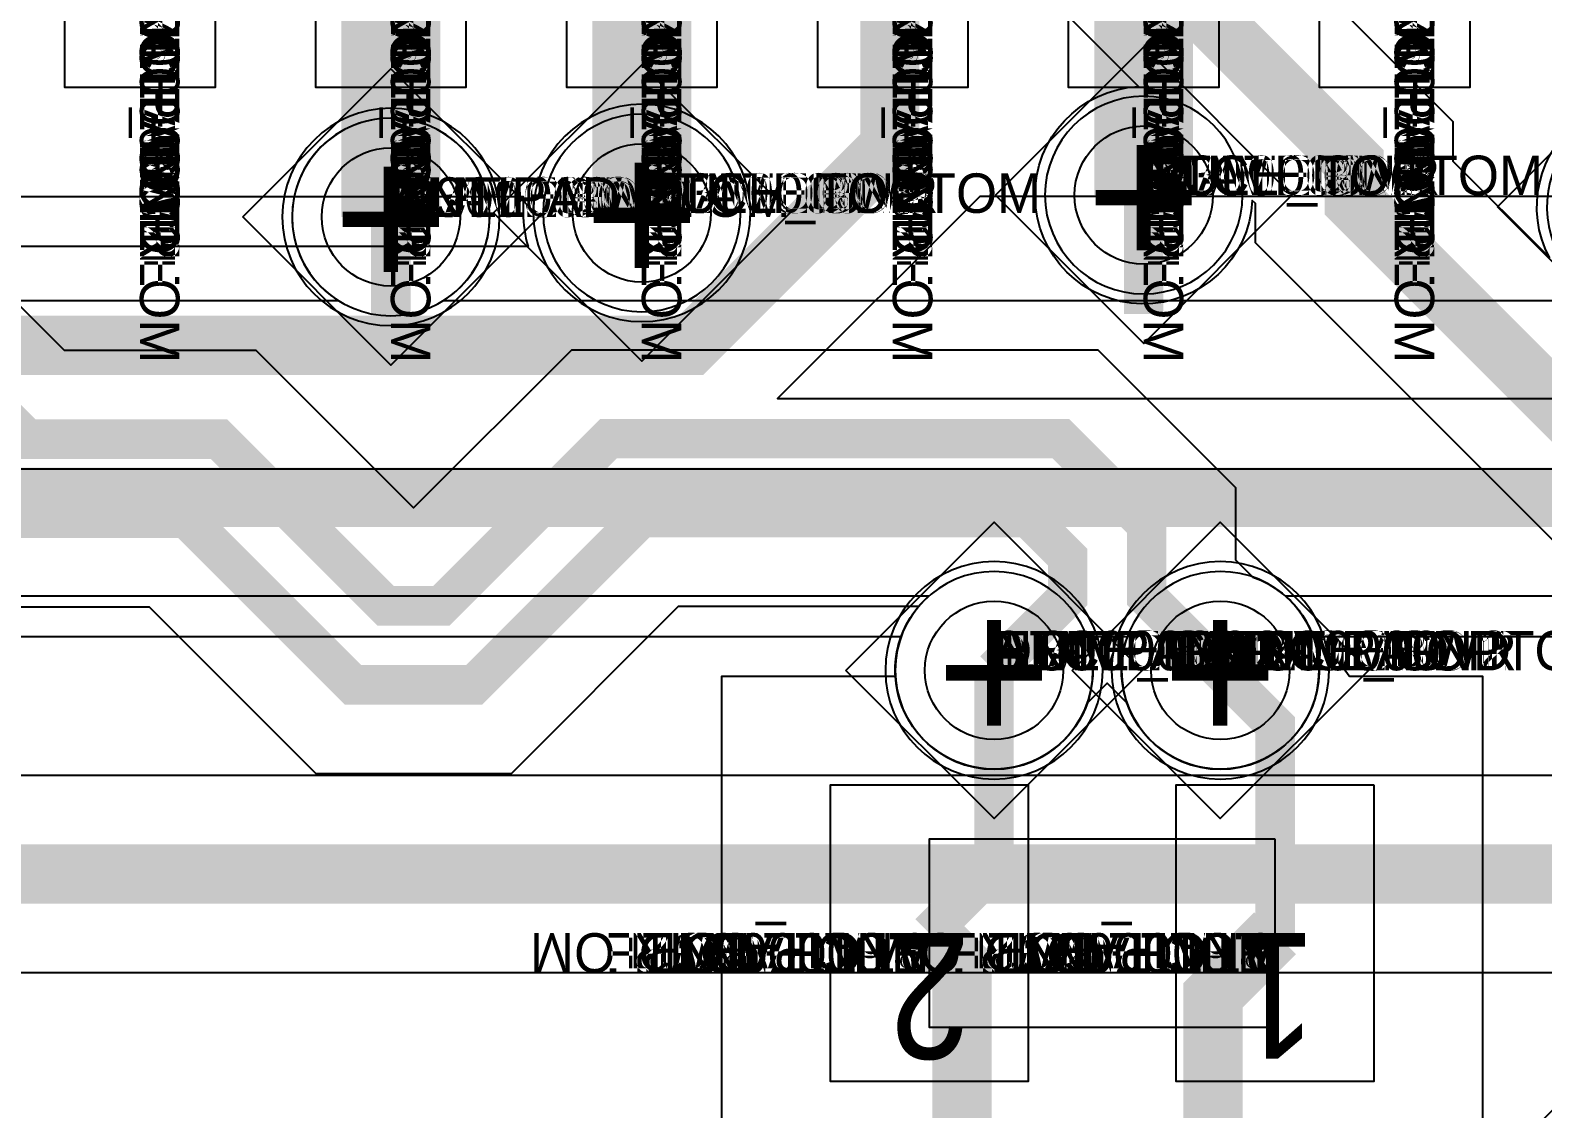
# Model space of a CAD drawing. Extents: x 0 to 323, y 0 to 320.
# Drawn here: x 44.51 to 52.17, y 211.92 to 217.37 of the extents above; entities that cross this region are included whole.
import ezdxf
from ezdxf.enums import TextEntityAlignment as Align

# ---------------------------------------------------------------- set-up
doc = ezdxf.new("R2010")
doc.units = 0
doc.header["$MEASUREMENT"] = 0
doc.layers.get('0').update_dxf_attribs({"linetype": 'CONTINUOUS'})
for name, color, linetype in [('CDN_FIGURES', 7, 'CONTINUOUS'), ('ETCH_BOTTOM', 7, 'CONTINUOUS'), ('ETCH_GND', 3, 'CONTINUOUS'), ('ETCH_INT1', 4, 'CONTINUOUS'), ('ETCH_INT2', 5, 'CONTINUOUS'), ('ETCH_PWR', 6, 'CONTINUOUS'), ('ETCH_TOP', 2, 'CONTINUOUS'), ('MANUFACTURING_NCLEGEND-1-6', 8, 'CONTINUOUS'), ('PACKAGE_GEOMETRY_ASSEMBLY_TOP', 11, 'CONTINUOUS'), ('PACKAGE_GEOMETRY_PIN_NUMBER', 9, 'CONTINUOUS')]:
    doc.layers.add(name, color=color, linetype=linetype)

# ---------------------------------------------------------------- blocks, each defined once
blk = doc.blocks.new('PAD_INFO')
for tag in ['SHAPE_TYPE', 'PAD_HEIGHT', 'PAD_LAYER', 'PAD_TYPE', 'PAD_WIDTH']:
    blk.add_attdef(tag, (0, 0), '', height=0.2)
at = {"flags": 2}
blk.add_attdef('CDN_TYPE', (0, 0), '', height=0.2, dxfattribs=at)
blk = doc.blocks.new('DRILL_INFO')
at = {"flags": 2}
blk.add_attdef('CDN_TYPE', (0, 0), '', height=0.2, dxfattribs=at)
for tag in ['FSHAPE', 'FCHAR', 'DRILL_HEIGHT', 'DIAMETER', 'PLATED', 'DRILL_WIDTH']:
    blk.add_attdef(tag, (0, 0), '', height=0.2)
blk = doc.blocks.new('VIA0700X0300')
at = {"layer": 'ETCH_BOTTOM'}
blk.add_circle((0, 0), 0.35, dxfattribs=at)
at = {"layer": 'ETCH_GND'}
blk.add_circle((0, 0), 0.35, dxfattribs=at)
at = {"layer": 'ETCH_INT1'}
blk.add_circle((0, 0), 0.35, dxfattribs=at)
at = {"layer": 'ETCH_INT2'}
blk.add_circle((0, 0), 0.35, dxfattribs=at)
at = {"layer": 'ETCH_PWR'}
blk.add_circle((0, 0), 0.35, dxfattribs=at)
at = {"layer": 'ETCH_TOP'}
blk.add_circle((0, 0), 0.35, dxfattribs=at)
ref = blk.add_blockref('PAD_INFO', (0, 0))
ref.add_attrib('PAD_LAYER', 'ETCH_TOP', (0, 0), dxfattribs={"height": 0.2})
ref.add_attrib('SHAPE_TYPE', 'NULL', (0, 0), dxfattribs={"height": 0.2})
ref.add_attrib('PAD_TYPE', 'ANTIPAD', (0, 0), dxfattribs={"height": 0.2})
ref.add_attrib('PAD_WIDTH', '0.000000', (0, 0), dxfattribs={"height": 0.2})
ref.add_attrib('PAD_HEIGHT', '0.000000', (0, 0), dxfattribs={"height": 0.2})
ref = blk.add_blockref('PAD_INFO', (0, 0))
ref.add_attrib('PAD_LAYER', 'ETCH_GND', (0, 0), dxfattribs={"height": 0.2})
ref.add_attrib('SHAPE_TYPE', 'NULL', (0, 0), dxfattribs={"height": 0.2})
ref.add_attrib('PAD_TYPE', 'ANTIPAD', (0, 0), dxfattribs={"height": 0.2})
ref.add_attrib('PAD_WIDTH', '0.000000', (0, 0), dxfattribs={"height": 0.2})
ref.add_attrib('PAD_HEIGHT', '0.000000', (0, 0), dxfattribs={"height": 0.2})
ref = blk.add_blockref('PAD_INFO', (0, 0))
ref.add_attrib('PAD_LAYER', 'ETCH_INT1', (0, 0), dxfattribs={"height": 0.2})
ref.add_attrib('SHAPE_TYPE', 'NULL', (0, 0), dxfattribs={"height": 0.2})
ref.add_attrib('PAD_TYPE', 'ANTIPAD', (0, 0), dxfattribs={"height": 0.2})
ref.add_attrib('PAD_WIDTH', '0.000000', (0, 0), dxfattribs={"height": 0.2})
ref.add_attrib('PAD_HEIGHT', '0.000000', (0, 0), dxfattribs={"height": 0.2})
ref = blk.add_blockref('PAD_INFO', (0, 0))
ref.add_attrib('PAD_LAYER', 'ETCH_INT2', (0, 0), dxfattribs={"height": 0.2})
ref.add_attrib('SHAPE_TYPE', 'NULL', (0, 0), dxfattribs={"height": 0.2})
ref.add_attrib('PAD_TYPE', 'ANTIPAD', (0, 0), dxfattribs={"height": 0.2})
ref.add_attrib('PAD_WIDTH', '0.000000', (0, 0), dxfattribs={"height": 0.2})
ref.add_attrib('PAD_HEIGHT', '0.000000', (0, 0), dxfattribs={"height": 0.2})
ref = blk.add_blockref('PAD_INFO', (0, 0))
ref.add_attrib('PAD_LAYER', 'ETCH_PWR', (0, 0), dxfattribs={"height": 0.2})
ref.add_attrib('SHAPE_TYPE', 'NULL', (0, 0), dxfattribs={"height": 0.2})
ref.add_attrib('PAD_TYPE', 'ANTIPAD', (0, 0), dxfattribs={"height": 0.2})
ref.add_attrib('PAD_WIDTH', '0.000000', (0, 0), dxfattribs={"height": 0.2})
ref.add_attrib('PAD_HEIGHT', '0.000000', (0, 0), dxfattribs={"height": 0.2})
ref = blk.add_blockref('PAD_INFO', (0, 0))
ref.add_attrib('PAD_LAYER', 'ETCH_BOTTOM', (0, 0), dxfattribs={"height": 0.2})
ref.add_attrib('SHAPE_TYPE', 'NULL', (0, 0), dxfattribs={"height": 0.2})
ref.add_attrib('PAD_TYPE', 'ANTIPAD', (0, 0), dxfattribs={"height": 0.2})
ref.add_attrib('PAD_WIDTH', '0.000000', (0, 0), dxfattribs={"height": 0.2})
ref.add_attrib('PAD_HEIGHT', '0.000000', (0, 0), dxfattribs={"height": 0.2})
ref = blk.add_blockref('PAD_INFO', (0, 0))
ref.add_attrib('PAD_LAYER', 'ETCH_TOP', (0, 0), dxfattribs={"height": 0.2})
ref.add_attrib('SHAPE_TYPE', 'NULL', (0, 0), dxfattribs={"height": 0.2})
ref.add_attrib('PAD_TYPE', 'THERMAL', (0, 0), dxfattribs={"height": 0.2})
ref.add_attrib('PAD_WIDTH', '0.000000', (0, 0), dxfattribs={"height": 0.2})
ref.add_attrib('PAD_HEIGHT', '0.000000', (0, 0), dxfattribs={"height": 0.2})
ref = blk.add_blockref('PAD_INFO', (0, 0))
ref.add_attrib('PAD_LAYER', 'ETCH_GND', (0, 0), dxfattribs={"height": 0.2})
ref.add_attrib('SHAPE_TYPE', 'NULL', (0, 0), dxfattribs={"height": 0.2})
ref.add_attrib('PAD_TYPE', 'THERMAL', (0, 0), dxfattribs={"height": 0.2})
ref.add_attrib('PAD_WIDTH', '0.000000', (0, 0), dxfattribs={"height": 0.2})
ref.add_attrib('PAD_HEIGHT', '0.000000', (0, 0), dxfattribs={"height": 0.2})
ref = blk.add_blockref('PAD_INFO', (0, 0))
ref.add_attrib('PAD_LAYER', 'ETCH_INT1', (0, 0), dxfattribs={"height": 0.2})
ref.add_attrib('SHAPE_TYPE', 'NULL', (0, 0), dxfattribs={"height": 0.2})
ref.add_attrib('PAD_TYPE', 'THERMAL', (0, 0), dxfattribs={"height": 0.2})
ref.add_attrib('PAD_WIDTH', '0.000000', (0, 0), dxfattribs={"height": 0.2})
ref.add_attrib('PAD_HEIGHT', '0.000000', (0, 0), dxfattribs={"height": 0.2})
ref = blk.add_blockref('PAD_INFO', (0, 0))
ref.add_attrib('PAD_LAYER', 'ETCH_INT2', (0, 0), dxfattribs={"height": 0.2})
ref.add_attrib('SHAPE_TYPE', 'NULL', (0, 0), dxfattribs={"height": 0.2})
ref.add_attrib('PAD_TYPE', 'THERMAL', (0, 0), dxfattribs={"height": 0.2})
ref.add_attrib('PAD_WIDTH', '0.000000', (0, 0), dxfattribs={"height": 0.2})
ref.add_attrib('PAD_HEIGHT', '0.000000', (0, 0), dxfattribs={"height": 0.2})
ref = blk.add_blockref('PAD_INFO', (0, 0))
ref.add_attrib('PAD_LAYER', 'ETCH_PWR', (0, 0), dxfattribs={"height": 0.2})
ref.add_attrib('SHAPE_TYPE', 'NULL', (0, 0), dxfattribs={"height": 0.2})
ref.add_attrib('PAD_TYPE', 'THERMAL', (0, 0), dxfattribs={"height": 0.2})
ref.add_attrib('PAD_WIDTH', '0.000000', (0, 0), dxfattribs={"height": 0.2})
ref.add_attrib('PAD_HEIGHT', '0.000000', (0, 0), dxfattribs={"height": 0.2})
ref = blk.add_blockref('PAD_INFO', (0, 0))
ref.add_attrib('PAD_LAYER', 'ETCH_BOTTOM', (0, 0), dxfattribs={"height": 0.2})
ref.add_attrib('SHAPE_TYPE', 'NULL', (0, 0), dxfattribs={"height": 0.2})
ref.add_attrib('PAD_TYPE', 'THERMAL', (0, 0), dxfattribs={"height": 0.2})
ref.add_attrib('PAD_WIDTH', '0.000000', (0, 0), dxfattribs={"height": 0.2})
ref.add_attrib('PAD_HEIGHT', '0.000000', (0, 0), dxfattribs={"height": 0.2})
ref = blk.add_blockref('PAD_INFO', (0, 0))
ref.add_attrib('PAD_LAYER', 'ETCH_TOP', (0, 0), dxfattribs={"height": 0.2})
ref.add_attrib('SHAPE_TYPE', 'CIRCLE', (0, 0), dxfattribs={"height": 0.2})
ref.add_attrib('PAD_TYPE', 'REGULAR', (0, 0), dxfattribs={"height": 0.2})
ref.add_attrib('PAD_WIDTH', '0.700000', (0, 0), dxfattribs={"height": 0.2})
ref.add_attrib('PAD_HEIGHT', '0.700000', (0, 0), dxfattribs={"height": 0.2})
ref = blk.add_blockref('PAD_INFO', (0, 0))
ref.add_attrib('PAD_LAYER', 'ETCH_GND', (0, 0), dxfattribs={"height": 0.2})
ref.add_attrib('SHAPE_TYPE', 'CIRCLE', (0, 0), dxfattribs={"height": 0.2})
ref.add_attrib('PAD_TYPE', 'REGULAR', (0, 0), dxfattribs={"height": 0.2})
ref.add_attrib('PAD_WIDTH', '0.700000', (0, 0), dxfattribs={"height": 0.2})
ref.add_attrib('PAD_HEIGHT', '0.700000', (0, 0), dxfattribs={"height": 0.2})
ref = blk.add_blockref('PAD_INFO', (0, 0))
ref.add_attrib('PAD_LAYER', 'ETCH_INT1', (0, 0), dxfattribs={"height": 0.2})
ref.add_attrib('SHAPE_TYPE', 'CIRCLE', (0, 0), dxfattribs={"height": 0.2})
ref.add_attrib('PAD_TYPE', 'REGULAR', (0, 0), dxfattribs={"height": 0.2})
ref.add_attrib('PAD_WIDTH', '0.700000', (0, 0), dxfattribs={"height": 0.2})
ref.add_attrib('PAD_HEIGHT', '0.700000', (0, 0), dxfattribs={"height": 0.2})
ref = blk.add_blockref('PAD_INFO', (0, 0))
ref.add_attrib('PAD_LAYER', 'ETCH_INT2', (0, 0), dxfattribs={"height": 0.2})
ref.add_attrib('SHAPE_TYPE', 'CIRCLE', (0, 0), dxfattribs={"height": 0.2})
ref.add_attrib('PAD_TYPE', 'REGULAR', (0, 0), dxfattribs={"height": 0.2})
ref.add_attrib('PAD_WIDTH', '0.700000', (0, 0), dxfattribs={"height": 0.2})
ref.add_attrib('PAD_HEIGHT', '0.700000', (0, 0), dxfattribs={"height": 0.2})
ref = blk.add_blockref('PAD_INFO', (0, 0))
ref.add_attrib('PAD_LAYER', 'ETCH_PWR', (0, 0), dxfattribs={"height": 0.2})
ref.add_attrib('SHAPE_TYPE', 'CIRCLE', (0, 0), dxfattribs={"height": 0.2})
ref.add_attrib('PAD_TYPE', 'REGULAR', (0, 0), dxfattribs={"height": 0.2})
ref.add_attrib('PAD_WIDTH', '0.700000', (0, 0), dxfattribs={"height": 0.2})
ref.add_attrib('PAD_HEIGHT', '0.700000', (0, 0), dxfattribs={"height": 0.2})
ref = blk.add_blockref('PAD_INFO', (0, 0))
ref.add_attrib('PAD_LAYER', 'ETCH_BOTTOM', (0, 0), dxfattribs={"height": 0.2})
ref.add_attrib('SHAPE_TYPE', 'CIRCLE', (0, 0), dxfattribs={"height": 0.2})
ref.add_attrib('PAD_TYPE', 'REGULAR', (0, 0), dxfattribs={"height": 0.2})
ref.add_attrib('PAD_WIDTH', '0.700000', (0, 0), dxfattribs={"height": 0.2})
ref.add_attrib('PAD_HEIGHT', '0.700000', (0, 0), dxfattribs={"height": 0.2})
ref = blk.add_blockref('DRILL_INFO', (0, 0))
ref.add_attrib('DIAMETER', '0.300000', (0, 0), dxfattribs={"height": 0.2})
ref.add_attrib('PLATED', 'PLATED', (0, 0), dxfattribs={"height": 0.2})
ref.add_attrib('FSHAPE', 'DIAMOND', (0, 0), dxfattribs={"height": 0.2})
ref.add_attrib('FCHAR', '+', (0, 0), dxfattribs={"height": 0.2})
ref.add_attrib('DRILL_WIDTH', '1.500000', (0, 0), dxfattribs={"height": 0.2})
ref.add_attrib('DRILL_HEIGHT', '1.500000', (0, 0), dxfattribs={"height": 0.2})
for tag in ['CDN_TYPE', 'PIN']:
    blk.add_attdef(tag, (0, 0), '', height=0.2)
at = {"flags": 2}
for tag in ['PSTKNAME', 'BBV']:
    blk.add_attdef(tag, (0, 0), '', height=0.2, dxfattribs=at)
blk = doc.blocks.new('FIGURE_DIAMOND')
at = {"layer": 'CDN_FIGURES'}
blk.add_lwpolyline([(-0.5, 0), (0, 0.5), (0.5, 0), (0, -0.5)], close=True, dxfattribs=at)
blk = doc.blocks.new('RC1000X1500TS')
at = {"layer": 'ETCH_TOP'}
blk.add_lwpolyline([(-0.5, -0.75), (-0.5, 0.75), (0.5, 0.75), (0.5, -0.75)], close=True, dxfattribs=at)
ref = blk.add_blockref('PAD_INFO', (0, 0))
ref.add_attrib('PAD_LAYER', 'ETCH_TOP', (0, 0), dxfattribs={"height": 0.2})
ref.add_attrib('SHAPE_TYPE', 'NULL', (0, 0), dxfattribs={"height": 0.2})
ref.add_attrib('PAD_TYPE', 'ANTIPAD', (0, 0), dxfattribs={"height": 0.2})
ref.add_attrib('PAD_WIDTH', '0.000000', (0, 0), dxfattribs={"height": 0.2})
ref.add_attrib('PAD_HEIGHT', '0.000000', (0, 0), dxfattribs={"height": 0.2})
ref = blk.add_blockref('PAD_INFO', (0, 0))
ref.add_attrib('PAD_LAYER', 'ETCH_GND', (0, 0), dxfattribs={"height": 0.2})
ref.add_attrib('SHAPE_TYPE', 'NULL', (0, 0), dxfattribs={"height": 0.2})
ref.add_attrib('PAD_TYPE', 'ANTIPAD', (0, 0), dxfattribs={"height": 0.2})
ref.add_attrib('PAD_WIDTH', '0.000000', (0, 0), dxfattribs={"height": 0.2})
ref.add_attrib('PAD_HEIGHT', '0.000000', (0, 0), dxfattribs={"height": 0.2})
ref = blk.add_blockref('PAD_INFO', (0, 0))
ref.add_attrib('PAD_LAYER', 'ETCH_INT1', (0, 0), dxfattribs={"height": 0.2})
ref.add_attrib('SHAPE_TYPE', 'NULL', (0, 0), dxfattribs={"height": 0.2})
ref.add_attrib('PAD_TYPE', 'ANTIPAD', (0, 0), dxfattribs={"height": 0.2})
ref.add_attrib('PAD_WIDTH', '0.000000', (0, 0), dxfattribs={"height": 0.2})
ref.add_attrib('PAD_HEIGHT', '0.000000', (0, 0), dxfattribs={"height": 0.2})
ref = blk.add_blockref('PAD_INFO', (0, 0))
ref.add_attrib('PAD_LAYER', 'ETCH_INT2', (0, 0), dxfattribs={"height": 0.2})
ref.add_attrib('SHAPE_TYPE', 'NULL', (0, 0), dxfattribs={"height": 0.2})
ref.add_attrib('PAD_TYPE', 'ANTIPAD', (0, 0), dxfattribs={"height": 0.2})
ref.add_attrib('PAD_WIDTH', '0.000000', (0, 0), dxfattribs={"height": 0.2})
ref.add_attrib('PAD_HEIGHT', '0.000000', (0, 0), dxfattribs={"height": 0.2})
ref = blk.add_blockref('PAD_INFO', (0, 0))
ref.add_attrib('PAD_LAYER', 'ETCH_PWR', (0, 0), dxfattribs={"height": 0.2})
ref.add_attrib('SHAPE_TYPE', 'NULL', (0, 0), dxfattribs={"height": 0.2})
ref.add_attrib('PAD_TYPE', 'ANTIPAD', (0, 0), dxfattribs={"height": 0.2})
ref.add_attrib('PAD_WIDTH', '0.000000', (0, 0), dxfattribs={"height": 0.2})
ref.add_attrib('PAD_HEIGHT', '0.000000', (0, 0), dxfattribs={"height": 0.2})
ref = blk.add_blockref('PAD_INFO', (0, 0))
ref.add_attrib('PAD_LAYER', 'ETCH_BOTTOM', (0, 0), dxfattribs={"height": 0.2})
ref.add_attrib('SHAPE_TYPE', 'NULL', (0, 0), dxfattribs={"height": 0.2})
ref.add_attrib('PAD_TYPE', 'ANTIPAD', (0, 0), dxfattribs={"height": 0.2})
ref.add_attrib('PAD_WIDTH', '0.000000', (0, 0), dxfattribs={"height": 0.2})
ref.add_attrib('PAD_HEIGHT', '0.000000', (0, 0), dxfattribs={"height": 0.2})
ref = blk.add_blockref('PAD_INFO', (0, 0))
ref.add_attrib('PAD_LAYER', 'ETCH_TOP', (0, 0), dxfattribs={"height": 0.2})
ref.add_attrib('SHAPE_TYPE', 'NULL', (0, 0), dxfattribs={"height": 0.2})
ref.add_attrib('PAD_TYPE', 'THERMAL', (0, 0), dxfattribs={"height": 0.2})
ref.add_attrib('PAD_WIDTH', '0.000000', (0, 0), dxfattribs={"height": 0.2})
ref.add_attrib('PAD_HEIGHT', '0.000000', (0, 0), dxfattribs={"height": 0.2})
ref = blk.add_blockref('PAD_INFO', (0, 0))
ref.add_attrib('PAD_LAYER', 'ETCH_GND', (0, 0), dxfattribs={"height": 0.2})
ref.add_attrib('SHAPE_TYPE', 'NULL', (0, 0), dxfattribs={"height": 0.2})
ref.add_attrib('PAD_TYPE', 'THERMAL', (0, 0), dxfattribs={"height": 0.2})
ref.add_attrib('PAD_WIDTH', '0.000000', (0, 0), dxfattribs={"height": 0.2})
ref.add_attrib('PAD_HEIGHT', '0.000000', (0, 0), dxfattribs={"height": 0.2})
ref = blk.add_blockref('PAD_INFO', (0, 0))
ref.add_attrib('PAD_LAYER', 'ETCH_INT1', (0, 0), dxfattribs={"height": 0.2})
ref.add_attrib('SHAPE_TYPE', 'NULL', (0, 0), dxfattribs={"height": 0.2})
ref.add_attrib('PAD_TYPE', 'THERMAL', (0, 0), dxfattribs={"height": 0.2})
ref.add_attrib('PAD_WIDTH', '0.000000', (0, 0), dxfattribs={"height": 0.2})
ref.add_attrib('PAD_HEIGHT', '0.000000', (0, 0), dxfattribs={"height": 0.2})
ref = blk.add_blockref('PAD_INFO', (0, 0))
ref.add_attrib('PAD_LAYER', 'ETCH_INT2', (0, 0), dxfattribs={"height": 0.2})
ref.add_attrib('SHAPE_TYPE', 'NULL', (0, 0), dxfattribs={"height": 0.2})
ref.add_attrib('PAD_TYPE', 'THERMAL', (0, 0), dxfattribs={"height": 0.2})
ref.add_attrib('PAD_WIDTH', '0.000000', (0, 0), dxfattribs={"height": 0.2})
ref.add_attrib('PAD_HEIGHT', '0.000000', (0, 0), dxfattribs={"height": 0.2})
ref = blk.add_blockref('PAD_INFO', (0, 0))
ref.add_attrib('PAD_LAYER', 'ETCH_PWR', (0, 0), dxfattribs={"height": 0.2})
ref.add_attrib('SHAPE_TYPE', 'NULL', (0, 0), dxfattribs={"height": 0.2})
ref.add_attrib('PAD_TYPE', 'THERMAL', (0, 0), dxfattribs={"height": 0.2})
ref.add_attrib('PAD_WIDTH', '0.000000', (0, 0), dxfattribs={"height": 0.2})
ref.add_attrib('PAD_HEIGHT', '0.000000', (0, 0), dxfattribs={"height": 0.2})
ref = blk.add_blockref('PAD_INFO', (0, 0))
ref.add_attrib('PAD_LAYER', 'ETCH_BOTTOM', (0, 0), dxfattribs={"height": 0.2})
ref.add_attrib('SHAPE_TYPE', 'NULL', (0, 0), dxfattribs={"height": 0.2})
ref.add_attrib('PAD_TYPE', 'THERMAL', (0, 0), dxfattribs={"height": 0.2})
ref.add_attrib('PAD_WIDTH', '0.000000', (0, 0), dxfattribs={"height": 0.2})
ref.add_attrib('PAD_HEIGHT', '0.000000', (0, 0), dxfattribs={"height": 0.2})
ref = blk.add_blockref('PAD_INFO', (0, 0))
ref.add_attrib('PAD_LAYER', 'ETCH_GND', (0, 0), dxfattribs={"height": 0.2})
ref.add_attrib('SHAPE_TYPE', 'NULL', (0, 0), dxfattribs={"height": 0.2})
ref.add_attrib('PAD_TYPE', 'REGULAR', (0, 0), dxfattribs={"height": 0.2})
ref.add_attrib('PAD_WIDTH', '0.000000', (0, 0), dxfattribs={"height": 0.2})
ref.add_attrib('PAD_HEIGHT', '0.000000', (0, 0), dxfattribs={"height": 0.2})
ref = blk.add_blockref('PAD_INFO', (0, 0))
ref.add_attrib('PAD_LAYER', 'ETCH_INT1', (0, 0), dxfattribs={"height": 0.2})
ref.add_attrib('SHAPE_TYPE', 'NULL', (0, 0), dxfattribs={"height": 0.2})
ref.add_attrib('PAD_TYPE', 'REGULAR', (0, 0), dxfattribs={"height": 0.2})
ref.add_attrib('PAD_WIDTH', '0.000000', (0, 0), dxfattribs={"height": 0.2})
ref.add_attrib('PAD_HEIGHT', '0.000000', (0, 0), dxfattribs={"height": 0.2})
ref = blk.add_blockref('PAD_INFO', (0, 0))
ref.add_attrib('PAD_LAYER', 'ETCH_INT2', (0, 0), dxfattribs={"height": 0.2})
ref.add_attrib('SHAPE_TYPE', 'NULL', (0, 0), dxfattribs={"height": 0.2})
ref.add_attrib('PAD_TYPE', 'REGULAR', (0, 0), dxfattribs={"height": 0.2})
ref.add_attrib('PAD_WIDTH', '0.000000', (0, 0), dxfattribs={"height": 0.2})
ref.add_attrib('PAD_HEIGHT', '0.000000', (0, 0), dxfattribs={"height": 0.2})
ref = blk.add_blockref('PAD_INFO', (0, 0))
ref.add_attrib('PAD_LAYER', 'ETCH_PWR', (0, 0), dxfattribs={"height": 0.2})
ref.add_attrib('SHAPE_TYPE', 'NULL', (0, 0), dxfattribs={"height": 0.2})
ref.add_attrib('PAD_TYPE', 'REGULAR', (0, 0), dxfattribs={"height": 0.2})
ref.add_attrib('PAD_WIDTH', '0.000000', (0, 0), dxfattribs={"height": 0.2})
ref.add_attrib('PAD_HEIGHT', '0.000000', (0, 0), dxfattribs={"height": 0.2})
ref = blk.add_blockref('PAD_INFO', (0, 0))
ref.add_attrib('PAD_LAYER', 'ETCH_BOTTOM', (0, 0), dxfattribs={"height": 0.2})
ref.add_attrib('SHAPE_TYPE', 'NULL', (0, 0), dxfattribs={"height": 0.2})
ref.add_attrib('PAD_TYPE', 'REGULAR', (0, 0), dxfattribs={"height": 0.2})
ref.add_attrib('PAD_WIDTH', '0.000000', (0, 0), dxfattribs={"height": 0.2})
ref.add_attrib('PAD_HEIGHT', '0.000000', (0, 0), dxfattribs={"height": 0.2})
ref = blk.add_blockref('DRILL_INFO', (0, 0))
ref.add_attrib('DIAMETER', '0.000000', (0, 0), dxfattribs={"height": 0.2})
ref.add_attrib('PLATED', 'PLATED', (0, 0), dxfattribs={"height": 0.2})
ref.add_attrib('FSHAPE', 'NULL', (0, 0), dxfattribs={"height": 0.2})
ref.add_attrib('DRILL_WIDTH', '0.000000', (0, 0), dxfattribs={"height": 0.2})
ref.add_attrib('DRILL_HEIGHT', '0.000000', (0, 0), dxfattribs={"height": 0.2})
ref = blk.add_blockref('PAD_INFO', (0, 0))
ref.add_attrib('PAD_LAYER', 'ETCH_TOP', (0, 0), dxfattribs={"height": 0.2})
ref.add_attrib('SHAPE_TYPE', 'RECTANGLE', (0, 0), dxfattribs={"height": 0.2})
ref.add_attrib('PAD_TYPE', 'REGULAR', (0, 0), dxfattribs={"height": 0.2})
ref.add_attrib('PAD_WIDTH', '1.000000', (0, 0), dxfattribs={"height": 0.2})
ref.add_attrib('PAD_HEIGHT', '1.500000', (0, 0), dxfattribs={"height": 0.2})
for tag in ['CDN_TYPE', 'PIN']:
    blk.add_attdef(tag, (0, 0), '', height=0.2)
at = {"flags": 2}
for tag in ['PSTKNAME', 'BBV']:
    blk.add_attdef(tag, (0, 0), '', height=0.2, dxfattribs=at)
blk = doc.blocks.new('F56')
at = {"layer": 'PACKAGE_GEOMETRY_ASSEMBLY_TOP'}
blk.add_lwpolyline([(0, -0.475), (1.75, -0.475), (1.75, 0.475), (0, 0.475)], close=True, dxfattribs=at)
at = {"layer": 'ETCH_TOP'}
ref = blk.add_blockref('RC1000X1500TS', (0, 0), dxfattribs=at)
ref.add_attrib('CDN_TYPE', 'PIN', (0, 0), dxfattribs={"height": 0.2})
ref.add_attrib('PIN', '1', (0, 0), dxfattribs={"height": 0.2})
ref = blk.add_blockref('RC1000X1500TS', (1.75, 0), dxfattribs=at)
ref.add_attrib('CDN_TYPE', 'PIN', (0, 0), dxfattribs={"height": 0.2})
ref.add_attrib('PIN', '2', (0, 0), dxfattribs={"height": 0.2})
at = {"flags": 2}
for tag in ['SYMBOL_TYPE', 'CDN_TYPE', 'REFDES']:
    blk.add_attdef(tag, (0, 0), '', height=0.2, dxfattribs=at)
blk = doc.blocks.new('RC1250X0760TS')
at = {"layer": 'ETCH_TOP'}
blk.add_lwpolyline([(-0.625, -0.38), (-0.625, 0.38), (0.625, 0.38), (0.625, -0.38)], close=True, dxfattribs=at)
ref = blk.add_blockref('PAD_INFO', (0, 0))
ref.add_attrib('PAD_LAYER', 'ETCH_TOP', (0, 0), dxfattribs={"height": 0.2})
ref.add_attrib('SHAPE_TYPE', 'NULL', (0, 0), dxfattribs={"height": 0.2})
ref.add_attrib('PAD_TYPE', 'ANTIPAD', (0, 0), dxfattribs={"height": 0.2})
ref.add_attrib('PAD_WIDTH', '0.000000', (0, 0), dxfattribs={"height": 0.2})
ref.add_attrib('PAD_HEIGHT', '0.000000', (0, 0), dxfattribs={"height": 0.2})
ref = blk.add_blockref('PAD_INFO', (0, 0))
ref.add_attrib('PAD_LAYER', 'ETCH_GND', (0, 0), dxfattribs={"height": 0.2})
ref.add_attrib('SHAPE_TYPE', 'NULL', (0, 0), dxfattribs={"height": 0.2})
ref.add_attrib('PAD_TYPE', 'ANTIPAD', (0, 0), dxfattribs={"height": 0.2})
ref.add_attrib('PAD_WIDTH', '0.000000', (0, 0), dxfattribs={"height": 0.2})
ref.add_attrib('PAD_HEIGHT', '0.000000', (0, 0), dxfattribs={"height": 0.2})
ref = blk.add_blockref('PAD_INFO', (0, 0))
ref.add_attrib('PAD_LAYER', 'ETCH_INT1', (0, 0), dxfattribs={"height": 0.2})
ref.add_attrib('SHAPE_TYPE', 'NULL', (0, 0), dxfattribs={"height": 0.2})
ref.add_attrib('PAD_TYPE', 'ANTIPAD', (0, 0), dxfattribs={"height": 0.2})
ref.add_attrib('PAD_WIDTH', '0.000000', (0, 0), dxfattribs={"height": 0.2})
ref.add_attrib('PAD_HEIGHT', '0.000000', (0, 0), dxfattribs={"height": 0.2})
ref = blk.add_blockref('PAD_INFO', (0, 0))
ref.add_attrib('PAD_LAYER', 'ETCH_INT2', (0, 0), dxfattribs={"height": 0.2})
ref.add_attrib('SHAPE_TYPE', 'NULL', (0, 0), dxfattribs={"height": 0.2})
ref.add_attrib('PAD_TYPE', 'ANTIPAD', (0, 0), dxfattribs={"height": 0.2})
ref.add_attrib('PAD_WIDTH', '0.000000', (0, 0), dxfattribs={"height": 0.2})
ref.add_attrib('PAD_HEIGHT', '0.000000', (0, 0), dxfattribs={"height": 0.2})
ref = blk.add_blockref('PAD_INFO', (0, 0))
ref.add_attrib('PAD_LAYER', 'ETCH_PWR', (0, 0), dxfattribs={"height": 0.2})
ref.add_attrib('SHAPE_TYPE', 'NULL', (0, 0), dxfattribs={"height": 0.2})
ref.add_attrib('PAD_TYPE', 'ANTIPAD', (0, 0), dxfattribs={"height": 0.2})
ref.add_attrib('PAD_WIDTH', '0.000000', (0, 0), dxfattribs={"height": 0.2})
ref.add_attrib('PAD_HEIGHT', '0.000000', (0, 0), dxfattribs={"height": 0.2})
ref = blk.add_blockref('PAD_INFO', (0, 0))
ref.add_attrib('PAD_LAYER', 'ETCH_BOTTOM', (0, 0), dxfattribs={"height": 0.2})
ref.add_attrib('SHAPE_TYPE', 'NULL', (0, 0), dxfattribs={"height": 0.2})
ref.add_attrib('PAD_TYPE', 'ANTIPAD', (0, 0), dxfattribs={"height": 0.2})
ref.add_attrib('PAD_WIDTH', '0.000000', (0, 0), dxfattribs={"height": 0.2})
ref.add_attrib('PAD_HEIGHT', '0.000000', (0, 0), dxfattribs={"height": 0.2})
ref = blk.add_blockref('PAD_INFO', (0, 0))
ref.add_attrib('PAD_LAYER', 'ETCH_TOP', (0, 0), dxfattribs={"height": 0.2})
ref.add_attrib('SHAPE_TYPE', 'NULL', (0, 0), dxfattribs={"height": 0.2})
ref.add_attrib('PAD_TYPE', 'THERMAL', (0, 0), dxfattribs={"height": 0.2})
ref.add_attrib('PAD_WIDTH', '0.000000', (0, 0), dxfattribs={"height": 0.2})
ref.add_attrib('PAD_HEIGHT', '0.000000', (0, 0), dxfattribs={"height": 0.2})
ref = blk.add_blockref('PAD_INFO', (0, 0))
ref.add_attrib('PAD_LAYER', 'ETCH_GND', (0, 0), dxfattribs={"height": 0.2})
ref.add_attrib('SHAPE_TYPE', 'NULL', (0, 0), dxfattribs={"height": 0.2})
ref.add_attrib('PAD_TYPE', 'THERMAL', (0, 0), dxfattribs={"height": 0.2})
ref.add_attrib('PAD_WIDTH', '0.000000', (0, 0), dxfattribs={"height": 0.2})
ref.add_attrib('PAD_HEIGHT', '0.000000', (0, 0), dxfattribs={"height": 0.2})
ref = blk.add_blockref('PAD_INFO', (0, 0))
ref.add_attrib('PAD_LAYER', 'ETCH_INT1', (0, 0), dxfattribs={"height": 0.2})
ref.add_attrib('SHAPE_TYPE', 'NULL', (0, 0), dxfattribs={"height": 0.2})
ref.add_attrib('PAD_TYPE', 'THERMAL', (0, 0), dxfattribs={"height": 0.2})
ref.add_attrib('PAD_WIDTH', '0.000000', (0, 0), dxfattribs={"height": 0.2})
ref.add_attrib('PAD_HEIGHT', '0.000000', (0, 0), dxfattribs={"height": 0.2})
ref = blk.add_blockref('PAD_INFO', (0, 0))
ref.add_attrib('PAD_LAYER', 'ETCH_INT2', (0, 0), dxfattribs={"height": 0.2})
ref.add_attrib('SHAPE_TYPE', 'NULL', (0, 0), dxfattribs={"height": 0.2})
ref.add_attrib('PAD_TYPE', 'THERMAL', (0, 0), dxfattribs={"height": 0.2})
ref.add_attrib('PAD_WIDTH', '0.000000', (0, 0), dxfattribs={"height": 0.2})
ref.add_attrib('PAD_HEIGHT', '0.000000', (0, 0), dxfattribs={"height": 0.2})
ref = blk.add_blockref('PAD_INFO', (0, 0))
ref.add_attrib('PAD_LAYER', 'ETCH_PWR', (0, 0), dxfattribs={"height": 0.2})
ref.add_attrib('SHAPE_TYPE', 'NULL', (0, 0), dxfattribs={"height": 0.2})
ref.add_attrib('PAD_TYPE', 'THERMAL', (0, 0), dxfattribs={"height": 0.2})
ref.add_attrib('PAD_WIDTH', '0.000000', (0, 0), dxfattribs={"height": 0.2})
ref.add_attrib('PAD_HEIGHT', '0.000000', (0, 0), dxfattribs={"height": 0.2})
ref = blk.add_blockref('PAD_INFO', (0, 0))
ref.add_attrib('PAD_LAYER', 'ETCH_BOTTOM', (0, 0), dxfattribs={"height": 0.2})
ref.add_attrib('SHAPE_TYPE', 'NULL', (0, 0), dxfattribs={"height": 0.2})
ref.add_attrib('PAD_TYPE', 'THERMAL', (0, 0), dxfattribs={"height": 0.2})
ref.add_attrib('PAD_WIDTH', '0.000000', (0, 0), dxfattribs={"height": 0.2})
ref.add_attrib('PAD_HEIGHT', '0.000000', (0, 0), dxfattribs={"height": 0.2})
ref = blk.add_blockref('PAD_INFO', (0, 0))
ref.add_attrib('PAD_LAYER', 'ETCH_TOP', (0, 0), dxfattribs={"height": 0.2})
ref.add_attrib('SHAPE_TYPE', 'RECTANGLE', (0, 0), dxfattribs={"height": 0.2})
ref.add_attrib('PAD_TYPE', 'REGULAR', (0, 0), dxfattribs={"height": 0.2})
ref.add_attrib('PAD_WIDTH', '1.250000', (0, 0), dxfattribs={"height": 0.2})
ref.add_attrib('PAD_HEIGHT', '0.760000', (0, 0), dxfattribs={"height": 0.2})
ref = blk.add_blockref('PAD_INFO', (0, 0))
ref.add_attrib('PAD_LAYER', 'ETCH_GND', (0, 0), dxfattribs={"height": 0.2})
ref.add_attrib('SHAPE_TYPE', 'NULL', (0, 0), dxfattribs={"height": 0.2})
ref.add_attrib('PAD_TYPE', 'REGULAR', (0, 0), dxfattribs={"height": 0.2})
ref.add_attrib('PAD_WIDTH', '0.000000', (0, 0), dxfattribs={"height": 0.2})
ref.add_attrib('PAD_HEIGHT', '0.000000', (0, 0), dxfattribs={"height": 0.2})
ref = blk.add_blockref('PAD_INFO', (0, 0))
ref.add_attrib('PAD_LAYER', 'ETCH_INT1', (0, 0), dxfattribs={"height": 0.2})
ref.add_attrib('SHAPE_TYPE', 'NULL', (0, 0), dxfattribs={"height": 0.2})
ref.add_attrib('PAD_TYPE', 'REGULAR', (0, 0), dxfattribs={"height": 0.2})
ref.add_attrib('PAD_WIDTH', '0.000000', (0, 0), dxfattribs={"height": 0.2})
ref.add_attrib('PAD_HEIGHT', '0.000000', (0, 0), dxfattribs={"height": 0.2})
ref = blk.add_blockref('PAD_INFO', (0, 0))
ref.add_attrib('PAD_LAYER', 'ETCH_INT2', (0, 0), dxfattribs={"height": 0.2})
ref.add_attrib('SHAPE_TYPE', 'NULL', (0, 0), dxfattribs={"height": 0.2})
ref.add_attrib('PAD_TYPE', 'REGULAR', (0, 0), dxfattribs={"height": 0.2})
ref.add_attrib('PAD_WIDTH', '0.000000', (0, 0), dxfattribs={"height": 0.2})
ref.add_attrib('PAD_HEIGHT', '0.000000', (0, 0), dxfattribs={"height": 0.2})
ref = blk.add_blockref('PAD_INFO', (0, 0))
ref.add_attrib('PAD_LAYER', 'ETCH_PWR', (0, 0), dxfattribs={"height": 0.2})
ref.add_attrib('SHAPE_TYPE', 'NULL', (0, 0), dxfattribs={"height": 0.2})
ref.add_attrib('PAD_TYPE', 'REGULAR', (0, 0), dxfattribs={"height": 0.2})
ref.add_attrib('PAD_WIDTH', '0.000000', (0, 0), dxfattribs={"height": 0.2})
ref.add_attrib('PAD_HEIGHT', '0.000000', (0, 0), dxfattribs={"height": 0.2})
ref = blk.add_blockref('PAD_INFO', (0, 0))
ref.add_attrib('PAD_LAYER', 'ETCH_BOTTOM', (0, 0), dxfattribs={"height": 0.2})
ref.add_attrib('SHAPE_TYPE', 'NULL', (0, 0), dxfattribs={"height": 0.2})
ref.add_attrib('PAD_TYPE', 'REGULAR', (0, 0), dxfattribs={"height": 0.2})
ref.add_attrib('PAD_WIDTH', '0.000000', (0, 0), dxfattribs={"height": 0.2})
ref.add_attrib('PAD_HEIGHT', '0.000000', (0, 0), dxfattribs={"height": 0.2})
ref = blk.add_blockref('DRILL_INFO', (0, 0))
ref.add_attrib('DIAMETER', '0.000000', (0, 0), dxfattribs={"height": 0.2})
ref.add_attrib('PLATED', 'PLATED', (0, 0), dxfattribs={"height": 0.2})
ref.add_attrib('FSHAPE', 'NULL', (0, 0), dxfattribs={"height": 0.2})
ref.add_attrib('DRILL_WIDTH', '0.000000', (0, 0), dxfattribs={"height": 0.2})
ref.add_attrib('DRILL_HEIGHT', '0.000000', (0, 0), dxfattribs={"height": 0.2})
for tag in ['CDN_TYPE', 'PIN']:
    blk.add_attdef(tag, (0, 0), '', height=0.2)
at = {"flags": 2}
for tag in ['PSTKNAME', 'BBV']:
    blk.add_attdef(tag, (0, 0), '', height=0.2, dxfattribs=at)
blk = doc.blocks.new('SO-16W')
at = {"layer": 'ETCH_TOP'}
ref = blk.add_blockref('RC1250X0760TS', (4.596, 4.445), dxfattribs=at)
ref.add_attrib('CDN_TYPE', 'PIN', (0, 0), dxfattribs={"height": 0.2})
ref.add_attrib('PIN', '16', (0, 0), dxfattribs={"height": 0.2})
ref = blk.add_blockref('RC1250X0760TS', (4.596, 3.175), dxfattribs=at)
ref.add_attrib('CDN_TYPE', 'PIN', (0, 0), dxfattribs={"height": 0.2})
ref.add_attrib('PIN', '15', (0, 0), dxfattribs={"height": 0.2})
ref = blk.add_blockref('RC1250X0760TS', (4.596, 1.905), dxfattribs=at)
ref.add_attrib('CDN_TYPE', 'PIN', (0, 0), dxfattribs={"height": 0.2})
ref.add_attrib('PIN', '14', (0, 0), dxfattribs={"height": 0.2})
ref = blk.add_blockref('RC1250X0760TS', (4.596, 0.635), dxfattribs=at)
ref.add_attrib('CDN_TYPE', 'PIN', (0, 0), dxfattribs={"height": 0.2})
ref.add_attrib('PIN', '13', (0, 0), dxfattribs={"height": 0.2})
ref = blk.add_blockref('RC1250X0760TS', (4.596, -4.445), dxfattribs=at)
ref.add_attrib('CDN_TYPE', 'PIN', (0, 0), dxfattribs={"height": 0.2})
ref.add_attrib('PIN', '9', (0, 0), dxfattribs={"height": 0.2})
ref = blk.add_blockref('RC1250X0760TS', (4.596, -0.635), dxfattribs=at)
ref.add_attrib('CDN_TYPE', 'PIN', (0, 0), dxfattribs={"height": 0.2})
ref.add_attrib('PIN', '12', (0, 0), dxfattribs={"height": 0.2})
ref = blk.add_blockref('RC1250X0760TS', (4.596, -3.175), dxfattribs=at)
ref.add_attrib('CDN_TYPE', 'PIN', (0, 0), dxfattribs={"height": 0.2})
ref.add_attrib('PIN', '10', (0, 0), dxfattribs={"height": 0.2})
ref = blk.add_blockref('RC1250X0760TS', (4.596, -1.905), dxfattribs=at)
ref.add_attrib('CDN_TYPE', 'PIN', (0, 0), dxfattribs={"height": 0.2})
ref.add_attrib('PIN', '11', (0, 0), dxfattribs={"height": 0.2})
at = {"flags": 2}
for tag in ['SYMBOL_TYPE', 'CDN_TYPE', 'REFDES']:
    blk.add_attdef(tag, (0, 0), '', height=0.2, dxfattribs=at)

msp = doc.modelspace()

# ---------------------------------------------------------------- linework, layer by layer
at = {"layer": 'ETCH_BOTTOM'}
for points in [[(51.7127, 216.9126), (51.7127, 216.7126), (52.2005, 216.2248, -6.572208), (52.4319, 215.9934), (57.5292, 210.8962, -1.558206), (56.8219, 210.1889), (50.7125, 216.2984), (50.7125, 216.4984), (50.6971, 216.5138, -2.257597), (50.1209, 217.09), (48.686, 218.5248, -1.558206), (49.3933, 219.2321)], [(46.8877, 216.4305, 1), (45.7875, 216.4305, 1)], [(48.1577, 216.4505, 1), (47.0575, 216.4505, 1)], [(49.9402, 214.1355, 1), (48.84, 214.1355, 1)], [(51.0853, 214.1355, 1), (49.9851, 214.1355, 1)]]:
    msp.add_lwpolyline(points, format="xyb", close=True, dxfattribs=at)
for points in [[(48.8776, 219.0405, 0.3, 0.3, 0), (51.2126, 216.7055, 0.3, 0.3, 0), (51.2126, 216.5055, 0.3, 0.3, 0), (57.3376, 210.3805, 0.3, 0.3, 0)], [(46.3376, 216.4305, 0.2, 0.2, 0), (46.3376, 217.0313, 0.2, 0.2, 0)], [(50.1476, 215.9397, 0.2, 0.2, 0), (50.1476, 216.5405, 0.2, 0.2, 0)], [(46.3376, 215.8297, 0.2, 0.2, 0), (46.3376, 216.4305, 0.2, 0.2, 0)]]:
    msp.add_lwpolyline(points, format="xyseb", dxfattribs=at)
at = {"layer": 'ETCH_GND'}
for points in [[(48.1077, 216.4505, 1), (47.1075, 216.4505, 1)], [(49.8902, 214.1355, 1), (48.89, 214.1355, 1)], [(51.0353, 214.1355, 1), (50.0351, 214.1355, 1)]]:
    msp.add_lwpolyline(points, format="xyb", close=True, dxfattribs=at)
at = {"layer": 'ETCH_INT1'}
for points, format in [([(50.5352, 214.1355, 0.2, 0.2, 0), (50.1626, 214.5081, 0.2, 0.2, 0), (50.1626, 214.8737, 0.2, 0.2, 0), (49.7283, 215.308, 0.2, 0.2, 0), (47.4394, 215.308, 0.2, 0.2, 0), (46.5939, 214.4625, 0.2, 0.2, 0), (46.3113, 214.4625, 0.2, 0.2, 0), (45.4683, 215.3055, 0.2, 0.2, 0), (44.4983, 215.3055, 0.2, 0.2, 0), (41.5983, 218.2055, 0.2, 0.2, 0), (17.5183, 218.2055, 0.2, 0.2, 0), (13.5626, 222.1612, 0.2, 0.2, 0), (13.5626, 223.2212, 0.2, 0.2, 0), (12.8083, 223.9755, 0.2, 0.2, 0), (10.0426, 223.9755, 0.2, 0.2, 0), (8.9926, 222.9255, 0.2, 0.2, 0)], "xyseb"), ([(49.3901, 214.1355, 0.2, 0.2, 0), (49.7626, 214.508, 0.2, 0.2, 0), (49.7626, 214.708, 0.2, 0.2, 0), (49.5626, 214.908, 0.2, 0.2, 0), (47.6051, 214.908, 0.2, 0.2, 0), (46.7596, 214.0625, 0.2, 0.2, 0), (46.1456, 214.0625, 0.2, 0.2, 0), (45.3026, 214.9055, 0.2, 0.2, 0), (44.3326, 214.9055, 0.2, 0.2, 0), (41.4326, 217.8055, 0.2, 0.2, 0), (17.3526, 217.8055, 0.2, 0.2, 0), (13.1626, 221.9955, 0.2, 0.2, 0), (13.1626, 223.0555, 0.2, 0.2, 0), (12.6426, 223.5755, 0.2, 0.2, 0), (11.6426, 223.5755, 0.2, 0.2, 0), (10.9926, 222.9255, 0.2, 0.2, 0)], "xyseb"), ([(41.7847, 218.6556), (44.6847, 215.7556), (45.6547, 215.7556), (46.4526, 214.9577), (47.253, 215.7581), (49.9147, 215.7581), (50.6127, 215.0601), (50.6127, 214.6945), (50.6993, 214.6079, -1.595499), (50.0628, 213.9714), (49.9626, 214.0715), (49.8625, 213.9714, -1.202215), (49.0078, 214.4579), (47.7915, 214.4579), (46.946, 213.6124), (45.9592, 213.6124), (45.1162, 214.4554), (44.1462, 214.4554)], "xyb")]:
    msp.add_lwpolyline(points, format=format, dxfattribs=at)
for points in [[(50.6477, 216.5405, 1), (49.6475, 216.5405, 1)], [(46.8377, 216.4305, 1), (45.8375, 216.4305, 1)], [(48.1077, 216.4505, 1), (47.1075, 216.4505, 1)]]:
    msp.add_lwpolyline(points, format="xyb", close=True, dxfattribs=at)
at = {"layer": 'ETCH_INT2'}
for points in [[(50.6477, 216.5405, 1), (49.6475, 216.5405, 1)], [(46.8377, 216.4305, 1), (45.8375, 216.4305, 1)], [(49.8902, 214.1355, 1), (48.89, 214.1355, 1)], [(51.0353, 214.1355, 1), (50.0351, 214.1355, 1)]]:
    msp.add_lwpolyline(points, format="xyb", close=True, dxfattribs=at)
at = {"layer": 'ETCH_PWR'}
for points, format in [([(58.1047, 217.1954), (55.2147, 214.3054), (51.0056, 214.3054, -1.424409), (50.0648, 214.3054), (49.8605, 214.3054, -1.424409), (48.9197, 214.3054), (32.5971, 214.3054, -1.063613), (31.6281, 214.5454), (31.4372, 214.5454, -1.362386), (30.483, 214.5454), (28.9547, 214.5454), (26.3347, 211.9254), (12.7905, 211.9254), (8.3915, 216.3244, -1), (9.5937, 217.5266), (10.144, 216.9763, -0.183418), (10.3915, 217.5266), (10.9418, 218.0769, -2.22376), (11.8412, 218.9763), (13.2605, 220.3956), (16.0025, 220.3956), (16.0025, 253.1934)], "xyb"), ([(57.4005, 218.8956), (54.5105, 216.0056), (52.8443, 216.0056, 6.221984), (52.5309, 216.0056), (46.6013, 216.0056, 3.507689), (46.0739, 216.0056), (33.1116, 216.0056), (32.9928, 216.1244, 3.069418), (32.4162, 216.2456), (30.6097, 216.2456, 2.333533), (29.8855, 216.2456), (28.2505, 216.2456), (25.6305, 213.6256), (13.4947, 213.6256)], "xyb"), ([(41.8126, 213.1055, 0.3, 0.3, 0), (103.2382, 213.1055, 0.3, 0.3, 0), (103.3108, 213.0329, 0.3, 0.3, 0), (109.84, 213.0329, 0.3, 0.3, 0), (111.7825, 214.9754, 0.3, 0.3, 0), (116.2098, 214.9754, 0.3, 0.3, 0), (117.8626, 213.3226, 0.3, 0.3, 0), (117.8626, 212.5555, 0.3, 0.3, 0)], "xyseb"), ([(103.0311, 212.6054), (41.8126, 212.6054, -1), (41.8126, 213.6056), (59.6123, 213.6056, -2.997003), (60.2129, 213.6056), (85.2747, 213.6056, -1.468033), (86.2055, 213.6056)], "xyb")]:
    msp.add_lwpolyline(points, format=format, dxfattribs=at)
msp.add_lwpolyline([(8.9926, 216.9255), (13.1426, 212.7755), (25.9826, 212.7755), (28.6026, 215.3955), (32.5195, 215.3955), (32.7595, 215.1555), (54.8626, 215.1555), (57.7526, 218.0455), (83.4483, 218.0455), (84.3533, 217.1405), (87.5119, 217.1405), (88.0126, 217.6412), (100.3126, 217.6412), (100.8983, 217.0555), (104.1069, 217.0555), (105.0969, 218.0455), (121.0683, 218.0455), (122.0633, 219.0405), (126.6919, 219.0405), (128.0769, 217.6555)], dxfattribs=at)
msp.add_lwpolyline([(50.6477, 216.5405, 1), (49.6475, 216.5405, 1)], format="xyb", close=True, dxfattribs=at)
at = {"layer": 'ETCH_TOP'}
msp.add_lwpolyline([(48.6112, 225.1556), (54.5627, 219.2041), (54.5627, 218.8846), (54.8877, 218.8846), (54.8877, 216.5344), (49.318, 216.5344), (48.2942, 215.5106), (66.7388, 215.5106), (66.9338, 215.7056), (69.0914, 215.7056), (69.5414, 215.2556), (84.8838, 215.2556), (84.9338, 215.3056), (85.8866, 215.3056)], dxfattribs=at)
for points, format in [([(48.114, 223.9554), (53.1848, 218.8846), (52.1354, 218.8846, 0.735068), (50.9898, 218.8846), (49.3777, 218.8846), (49.3777, 219.0405, 1), (48.3775, 219.0405), (48.3775, 218.8846), (45.7075, 218.8846, 0.875837), (44.5177, 218.8846), (44.1375, 218.8846), (44.1375, 216.5344), (47.0075, 216.5344), (47.0075, 216.4505, 0.07189), (47.0321, 216.2806), (30.0947, 216.2806), (29.8409, 216.5344), (34.9877, 216.5344), (34.9877, 218.8846), (34.6322, 218.8846), (29.0612, 224.4556)], "xyb"), ([(46.3376, 217.7095, 0.5, 0.5, 0), (46.3376, 216.4305, 0.5, 0.5, 0)], "xyseb"), ([(47.6076, 217.7095, 0.5, 0.5, 0), (47.6076, 216.4505, 0.5, 0.5, 0)], "xyseb"), ([(50.1476, 217.7095, 0.5, 0.5, 0), (50.1476, 216.5405, 0.5, 0.5, 0)], "xyseb"), ([(28.9776, 217.7095, 0.3, 0.3, 0), (28.9776, 216.6905, 0.3, 0.3, 0), (29.8876, 215.7805, 0.3, 0.3, 0), (47.8569, 215.7805, 0.3, 0.3, 0), (48.8626, 216.7862, 0.3, 0.3, 0), (48.8626, 217.6945, 0.3, 0.3, 0), (48.8776, 217.7095, 0.3, 0.3, 0)], "xyseb"), ([(16.0126, 203.2255, 0.3, 0.3, 0), (27.7976, 215.0105, 0.3, 0.3, 0), (30.6459, 215.0105, 0.3, 0.3, 0), (30.6909, 215.0555, 0.3, 0.3, 0), (31.2295, 215.0555, 0.3, 0.3, 0), (31.2745, 215.0105, 0.3, 0.3, 0), (31.8507, 215.0105, 0.3, 0.3, 0), (31.8957, 215.0555, 0.3, 0.3, 0), (32.4343, 215.0555, 0.3, 0.3, 0), (32.4793, 215.0105, 0.3, 0.3, 0), (66.9459, 215.0105, 0.3, 0.3, 0), (67.1409, 215.2055, 0.3, 0.3, 0), (68.8843, 215.2055, 0.3, 0.3, 0), (69.3343, 214.7555, 0.3, 0.3, 0), (85.0909, 214.7555, 0.3, 0.3, 0), (85.1409, 214.8055, 0.3, 0.3, 0), (85.6795, 214.8055, 0.3, 0.3, 0), (85.7295, 214.7555, 0.3, 0.3, 0), (86.2957, 214.7555, 0.3, 0.3, 0), (86.3457, 214.8055, 0.3, 0.3, 0), (86.8843, 214.8055, 0.3, 0.3, 0), (86.9343, 214.7555, 0.3, 0.3, 0), (140.4409, 214.7555, 0.3, 0.3, 0)], "xyseb"), ([(57.5625, 214.5104), (50.8662, 214.5104, -0.129002), (51.0076, 214.2996), (51.1309, 214.1764, -0.050825), (51.1885, 214.1056), (51.8627, 214.1056), (51.8627, 211.6171), (52.6352, 211.6171), (52.6352, 209.2469), (48.5577, 209.2469), (48.5577, 209.1005, -1), (47.3575, 209.1005), (47.3575, 209.2469), (47.09, 209.2469), (47.09, 211.6171), (48.0125, 211.6171), (48.0125, 214.1056), (48.8909, 214.1056, -0.230805), (49.0591, 214.5104), (32.5919, 214.5104, -0.129563)], "xyb"), ([(49.3901, 214.1355, 0.2, 0.2, 0), (49.3901, 213.133, 0.2, 0.2, 0), (49.0626, 212.8055, 0.2, 0.2, 0)], "xyseb"), ([(50.5352, 214.1355, 0.2, 0.2, 0), (50.8126, 213.8581, 0.2, 0.2, 0), (50.8126, 212.8055, 0.2, 0.2, 0)], "xyseb"), ([(49.0626, 212.8055, 0.3, 0.3, 0), (49.2276, 212.6405, 0.3, 0.3, 0), (49.2276, 210.432, 0.3, 0.3, 0)], "xyseb"), ([(50.8126, 212.8055, 0.3, 0.3, 0), (50.4976, 212.4905, 0.3, 0.3, 0), (50.4976, 210.432, 0.3, 0.3, 0)], "xyseb")]:
    msp.add_lwpolyline(points, format=format, dxfattribs=at)

# ---------------------------------------------------------------- block references
for name, p, rotation in [('SO-16W', (49.5126, 222.3055), 270), ('F56', (50.8126, 212.8055), 180)]:
    msp.add_blockref(name, p, dxfattribs=dict(rotation=rotation))
for p in [(50.1476, 216.5405), (47.6076, 216.4505), (46.3376, 216.4305), (49.3901, 214.1355), (50.5352, 214.1355)]:
    msp.add_blockref('VIA0700X0300', p, dxfattribs=at)
at = {"layer": 'MANUFACTURING_NCLEGEND-1-6', "xscale": 1.5, "yscale": 1.5}
for p in [(50.1476, 216.5405), (46.3376, 216.4305), (47.6076, 216.4505), (52.6876, 216.4805), (49.3901, 214.1355), (50.5352, 214.1355), (52.2626, 211.2055)]:
    msp.add_blockref('FIGURE_DIAMOND', p, dxfattribs=at)

# ---------------------------------------------------------------- texts
at = {"layer": 'MANUFACTURING_NCLEGEND-1-6'}
for p in [(50.1476, 216.5405), (47.6076, 216.4505), (46.3376, 216.4305), (49.3901, 214.1355), (50.5352, 214.1355)]:
    msp.add_text('+', height=0.75, dxfattribs=at).set_placement(p, align=Align.MIDDLE_CENTER)
at = {"layer": 'PACKAGE_GEOMETRY_PIN_NUMBER', "width": 0.88}
for s, p in [('2', (49.0626, 212.8055)), ('1', (50.8126, 212.8055))]:
    msp.add_text(s, height=0.635, rotation=180, dxfattribs=at).set_placement(p, align=Align.CENTER)

doc.saveas('drawing.dxf')
